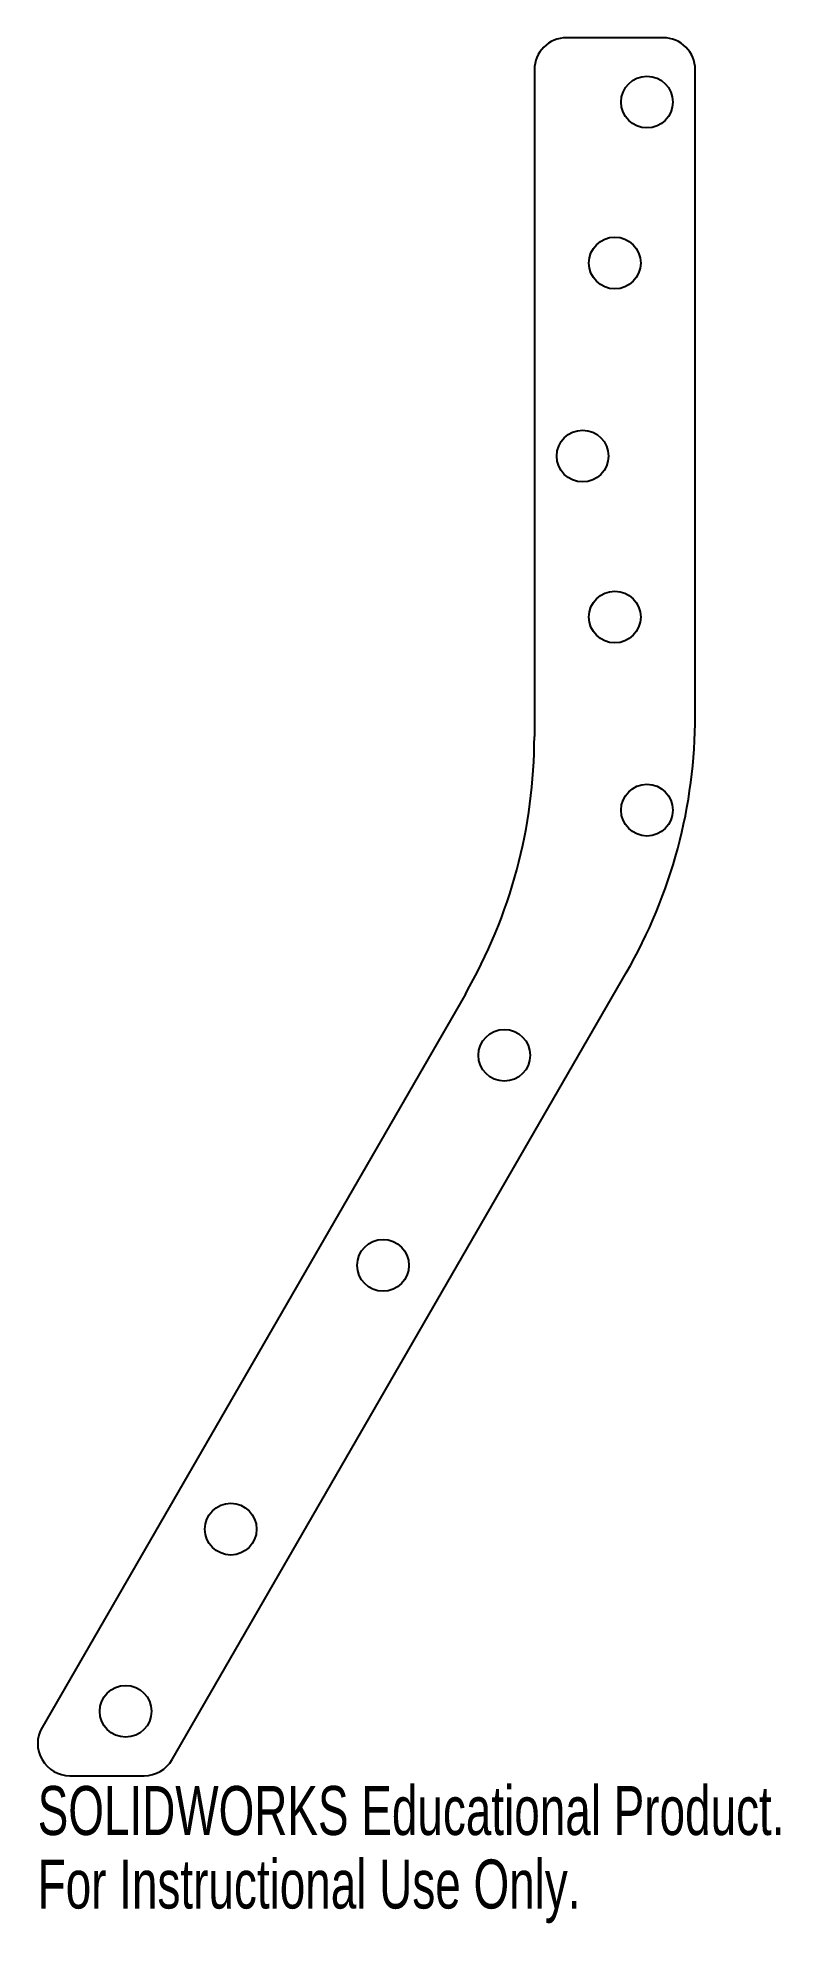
# Model space of a CAD drawing. Header units: inches. Extents: x -1.93 to 0.96, y -7.32 to 0.
import ezdxf

# ---------------------------------------------------------------- set-up
doc = ezdxf.new("R2010")
doc.units = ezdxf.units.IN
doc.header["$MEASUREMENT"] = 0
doc.styles.add('SLDTEXTSTYLE0', font='TXT', dxfattribs={"width": 0.7})

msp = doc.modelspace()

# ---------------------------------------------------------------- linework, layer by layer
at = {"color": 7, "linetype": 'Continuous', "lineweight": 25}
for p, q in [((0.5, 0), (0.125, 0)), ((0, -0.125), (0, -2.7141)), ((0.625, -2.6316), (0.625, -0.125)), ((-1.4073, -6.6875), (0.3571, -3.6316)), ((-0.2679, -3.7141), (-1.9125, -6.5625)), ((-1.8042, -6.75), (-1.5155, -6.75))]:
    msp.add_line(p, q, dxfattribs=at)
for centre in [(0.4375, -0.25), (0.3125, -0.875), (0.1875, -1.625), (0.3125, -2.25), (0.4375, -3), (-0.1167, -3.9522), (-0.5877, -4.7679), (-1.1792, -5.7925), (-1.5877, -6.5)]:
    msp.add_circle(centre, 0.1005, dxfattribs=at)
for centre, radius, start, end in [((0.125, -0.125), 0.125, 90, 180), ((0.5, -0.125), 0.125, 0, 90), ((-1.375, -2.6316), 2, 330, 0), ((-2, -2.7141), 2, 330, 0), ((-1.8042, -6.625), 0.125, 150, 270), ((-1.5155, -6.625), 0.125, 270, 330)]:
    msp.add_arc(centre, radius, start, end, dxfattribs=at)

# ---------------------------------------------------------------- texts
at = {"color": 7, "linetype": 'Continuous', "char_height": 0.1903, "attachment_point": 1, "style": 'SLDTEXTSTYLE0'}
for s, insert in [('SOLIDWORKS Educational Product.', (-1.9292, -6.7901)), ('For Instructional Use Only.', (-1.9292, -7.0756))]:
    msp.add_mtext(s, dxfattribs=dict(at, insert=insert))

doc.saveas('drawing.dxf')
